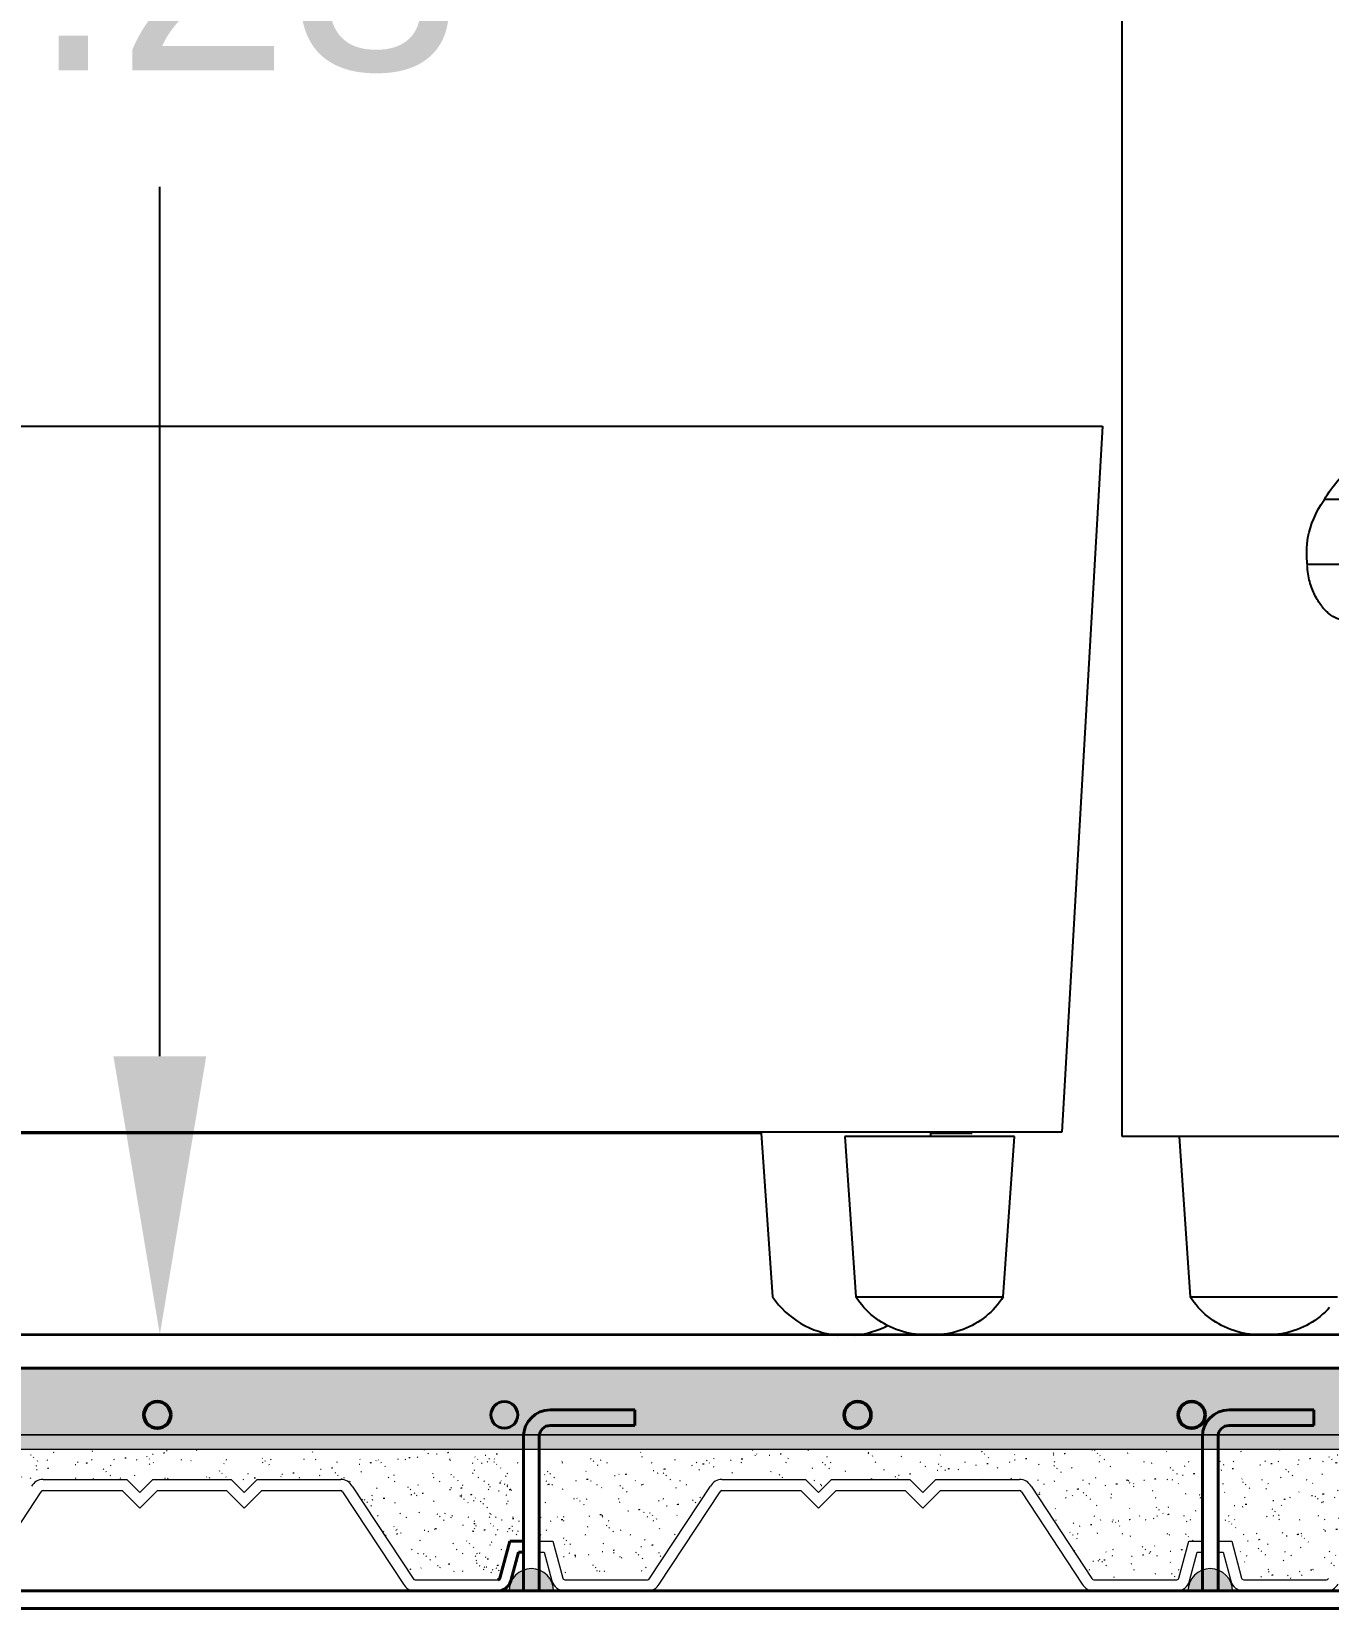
# Model space of a CAD drawing. Header units: inches. Extents: x -6 to 158, y 10 to 161.
# Drawn here: x 61.642 to 62.225, y 35.14 to 35.848 of the extents above; entities that cross this region are included whole.
import ezdxf

# ---------------------------------------------------------------- set-up
doc = ezdxf.new("R2010")
doc.units = ezdxf.units.IN
doc.header["$MEASUREMENT"] = 0
doc.linetypes.add('DASHED2', pattern=[9.525, 6.35, -3.175])
for name, color, linetype in [('1', 1, 'Continuous'), ('2', 2, 'Continuous'), ('Dim', 2, 'Continuous'), ('Proy', 1, 'DASHED2')]:
    doc.layers.add(name, color=color, linetype=linetype)
for name, color, linetype, lineweight in [('A-DETL', 90, 'Continuous', 9), ('A-DETL-GENF', 92, 'Continuous', 9), ('A-DETL-THIN', 151, 'Continuous', 18), ('A-FLOR', 5, 'Continuous', 9), ('I-FURN', 2, 'Continuous', 9)]:
    doc.layers.add(name, color=color, linetype=linetype, lineweight=lineweight)
doc.styles.add('style1', font='micross.ttf')
doc.dimstyles.new('1-50', dxfattribs={"dimscale": 0.05, "dimtxt": 2, "dimasz": 2.5, "dimexe": 3, "dimexo": 1, "dimgap": 1, "dimtad": 0, "dimtih": 1, "dimtoh": 1, "dimzin": 1, "dimdsep": 46, "dimtxsty": 'style1', "dimcen": 2.5, "dimclrd": 124, "dimclre": 124, "dimclrt": 1, "dimadec": 0, "dimazin": 0, "dimtfac": 1, "dimtmove": 2, "dimatfit": 3, "dimfxl": 1, "dimtolj": 1, "dimtzin": 0, "dimlwd": -1, "dimlwe": -1, "dimarcsym": 0})
pattern_1 = [(37.5, (3135.368609, 1587.837835), (-0.000406733, 0.012431279), [0.000335, -0.009471, 0.000335, -0.010632, -0.010484]), (37.5, (3135.368609, 1587.837835), (-0.000406733, 0.012431279), [-0.020774, 0.000335, -0.010149]), (7.5, (3135.36861, 1587.837835), (0.011418176, 0.018207136), [0.000335, -0.004955, 0.000335, -0.008503, -0.003387]), (7.5, (3135.36861, 1587.837835), (0.011418176, 0.018207136), [-0.014129, 0.000335, -0.003052]), (327.5, (3135.360674, 1587.837835), (0.020091206, 3.676e-05), [0.000335, -0.002891, 0.000335, -0.011278, -0.015161]), (327.5, (3135.360674, 1587.837835), (0.020091206, 3.676e-05), [-0.014839, 0.000335, -0.014826]), (317.5, (3135.360674, 1587.837835), (0.019394415, 0.00566181), [0.000335, -0.001278, 0.000335, -0.007278, -0.00871]), (317.5, (3135.360674, 1587.837835), (0.019394415, 0.00566181), [-0.009226, 0.000335, -0.008374])]

# ---------------------------------------------------------------- blocks, each defined once
blk = doc.blocks.new('HermanMiller_Seating_Swoop_OA103_ArmlesssChair - Armless Chair-895094-Section 0')
at = {"layer": '2', "color": 251}
for p, q in [((-6457.19, 3407.86), (-5936.49, 3407.86)), ((-5936.49, 3407.86), (-5954.76, 3090.89)), ((-5954.76, 3090.89), (-6596.11, 3090.89)), ((-6052.29, 3088.9), (-6047.26, 3016.99)), ((-6014.19, 3088.9), (-6052.29, 3088.9)), ((-5976.09, 3088.9), (-6014.19, 3088.9)), ((-5981.11, 3016.99), (-5976.09, 3088.9)), ((-6047.26, 3016.99), (-6014.19, 3016.99)), ((-6014.19, 3016.99), (-5981.11, 3016.99))]:
    blk.add_line(p, q, dxfattribs=at)
at = {"layer": '2', "color": 251, "flags": 128}
for points in [[(-6019.08, 3000.07), (-6020.55, 3000.22), (-6022.01, 3000.42), (-6023.47, 3000.69), (-6024.91, 3001.01), (-6026.34, 3001.39), (-6027.75, 3001.83), (-6029.14, 3002.32), (-6030.52, 3002.87), (-6031.87, 3003.47), (-6033.19, 3004.13), (-6034.49, 3004.84), (-6035.76, 3005.6), (-6036.99, 3006.41), (-6038.2, 3007.26), (-6039.37, 3008.17), (-6040.5, 3009.12), (-6041.59, 3010.12), (-6042.64, 3011.16), (-6043.65, 3012.24), (-6044.61, 3013.36), (-6045.53, 3014.52), (-6046.4, 3015.71), (-6047.23, 3016.94), (-6047.26, 3016.99)], [(-6019.08, 3000.07), (-6020.55, 3000.22), (-6022.01, 3000.42), (-6023.47, 3000.69), (-6024.91, 3001.01), (-6026.34, 3001.39), (-6027.75, 3001.83), (-6029.14, 3002.32), (-6030.52, 3002.87), (-6031.87, 3003.47), (-6033.19, 3004.13), (-6034.49, 3004.84), (-6035.76, 3005.6), (-6036.99, 3006.41), (-6038.2, 3007.26), (-6039.37, 3008.17), (-6040.5, 3009.12), (-6041.59, 3010.12), (-6042.64, 3011.16), (-6043.65, 3012.24), (-6044.61, 3013.36), (-6045.53, 3014.52), (-6046.4, 3015.71), (-6047.23, 3016.94)], [(-5981.11, 3016.99), (-5981.94, 3015.76), (-5982.81, 3014.56), (-5983.72, 3013.41), (-5984.69, 3012.28), (-5985.69, 3011.2), (-5986.74, 3010.16), (-5987.83, 3009.16), (-5988.96, 3008.21), (-5990.13, 3007.3), (-5991.33, 3006.44), (-5992.57, 3005.63), (-5993.83, 3004.86), (-5995.13, 3004.15), (-5996.45, 3003.49), (-5997.8, 3002.89), (-5999.17, 3002.34), (-6000.57, 3001.84), (-6001.98, 3001.4), (-6003.41, 3001.02), (-6004.85, 3000.7), (-6006.3, 3000.43), (-6007.77, 3000.22), (-6009.24, 3000.07), (-6010.41, 3000)], [(-5981.11, 3016.99), (-5981.94, 3015.76), (-5982.81, 3014.56), (-5983.72, 3013.41), (-5984.69, 3012.28)], [(-5985.69, 3011.2), (-5986.74, 3010.16), (-5987.83, 3009.16), (-5988.96, 3008.21), (-5990.13, 3007.3), (-5991.33, 3006.44), (-5992.57, 3005.63), (-5993.83, 3004.86), (-5995.13, 3004.15), (-5996.45, 3003.49), (-5997.8, 3002.89), (-5999.17, 3002.34), (-6000.57, 3001.84), (-6001.98, 3001.4), (-6003.41, 3001.02), (-6004.85, 3000.7), (-6006.3, 3000.43), (-6007.77, 3000.22), (-6009.24, 3000.07), (-6010.41, 3000)]]:
    blk.add_lwpolyline(points, dxfattribs=at)
blk = doc.blocks.new('HermanMiller_Seating_Swoop_OA301_BoxTable - Lam Top_Lam Case-895095-Section 0')
at = {"layer": '1'}
for p, q in [((-6525.51, 3090.42), (-6089.76, 3090.42)), ((-6089.76, 3090.42), (-6084.73, 3016.99)), ((-6013.67, 3088.9), (-6013.56, 3090.42)), ((-6013.56, 3090.42), (-5995.01, 3090.42))]:
    blk.add_line(p, q, dxfattribs=at)
for start, end in [(214.38497, 264.63284), (275.36716, 297.80752)]:
    blk.add_arc((-6051.66, 3039.62), 40.07, start, end, dxfattribs=at)
blk = doc.blocks.new('HermanMiller_Seating_Swoop_OA103_ArmlesssChair - Armless Chair-V8-Section 0')
at = {"layer": '1', "color": 252}
for p, q in [((-5927.73, 3088.9), (-5927.73, 3816.63)), ((-5796.91, 3088.9), (-5927.73, 3088.9)), ((-5902.18, 3088.9), (-5897.15, 3016.99)), ((-5897.15, 3016.99), (-5831.01, 3016.99))]:
    blk.add_line(p, q, dxfattribs=at)
at = {"layer": '1', "color": 252, "flags": 128}
for points in [[(-5868.97, 3000.07), (-5870.45, 3000.22), (-5871.91, 3000.42), (-5873.36, 3000.69), (-5874.81, 3001.01), (-5876.24, 3001.39), (-5877.65, 3001.83), (-5879.04, 3002.32), (-5880.41, 3002.87), (-5881.76, 3003.47), (-5883.09, 3004.13), (-5884.39, 3004.84), (-5885.65, 3005.6), (-5886.89, 3006.41), (-5888.09, 3007.26), (-5889.26, 3008.17), (-5890.39, 3009.12), (-5891.48, 3010.12), (-5892.54, 3011.16), (-5893.54, 3012.24), (-5894.51, 3013.36), (-5895.43, 3014.52), (-5896.3, 3015.71), (-5897.12, 3016.94), (-5897.15, 3016.99)], [(-5868.97, 3000.07), (-5870.45, 3000.22), (-5871.91, 3000.42), (-5873.36, 3000.69), (-5874.81, 3001.01), (-5876.24, 3001.39), (-5877.65, 3001.83), (-5879.04, 3002.32), (-5880.41, 3002.87), (-5881.76, 3003.47), (-5883.09, 3004.13), (-5884.39, 3004.84), (-5885.65, 3005.6), (-5886.89, 3006.41), (-5888.09, 3007.26), (-5889.26, 3008.17), (-5890.39, 3009.12), (-5891.48, 3010.12), (-5892.54, 3011.16), (-5893.54, 3012.24), (-5894.51, 3013.36), (-5895.43, 3014.52), (-5896.3, 3015.71), (-5897.12, 3016.94)], [(-5834.58, 3012.28), (-5835.59, 3011.2), (-5836.64, 3010.16), (-5837.73, 3009.16), (-5838.86, 3008.21), (-5840.03, 3007.3), (-5841.23, 3006.44), (-5842.46, 3005.63), (-5843.73, 3004.86), (-5845.03, 3004.15), (-5846.35, 3003.49), (-5847.7, 3002.89), (-5849.07, 3002.34), (-5850.46, 3001.84), (-5851.88, 3001.4), (-5853.3, 3001.02), (-5854.75, 3000.7), (-5856.2, 3000.43), (-5857.66, 3000.22), (-5859.14, 3000.07), (-5859.33, 3000.06)], [(-5834.58, 3012.28), (-5835.59, 3011.2), (-5836.64, 3010.16), (-5837.73, 3009.16), (-5838.86, 3008.21), (-5840.03, 3007.3), (-5841.23, 3006.44), (-5842.46, 3005.63), (-5843.73, 3004.86), (-5845.03, 3004.15), (-5846.35, 3003.49), (-5847.7, 3002.89), (-5849.07, 3002.34), (-5850.46, 3001.84), (-5851.88, 3001.4), (-5853.3, 3001.02), (-5854.75, 3000.7), (-5856.2, 3000.43), (-5857.66, 3000.22), (-5859.14, 3000.07), (-5859.33, 3000.06)]]:
    blk.add_lwpolyline(points, dxfattribs=at)
blk = doc.blocks.new('HermanMiller_Seating_Setu_Ottoman - Lyris Suspension-895037-Section 0')
at = {"layer": '2', "color": 251}
for p, q in [((-5450.53, 3374.92), (-5836.9, 3374.92)), ((-5458.25, 3345.75), (-5844.62, 3345.75))]:
    blk.add_line(p, q, dxfattribs=at)
for points, knots in [([(-5836.9, 3374.92), (-5833.34, 3381.23), (-5823.38, 3392.07), (-5794.44, 3409.33), (-5743.89, 3424.04), (-5689.42, 3429.3), (-5658.96, 3429.43), (-5653.23, 3429.36)], [-0.586253, -0.586253, -0.586253, -0.586253, -0.5373986, -0.4885442, -0.3908353, -0.2931265, -0.2704514, -0.2704514, -0.2704514, -0.2704514]), ([(-5827.79, 3320.78), (-5828.96, 3320.75), (-5831.4, 3321.26), (-5834.92, 3323.49), (-5838.3, 3326.98), (-5841.34, 3331.76), (-5843.67, 3337.87), (-5844.5, 3342.75), (-5844.6, 3345.36)], [0.08174301, 0.08174301, 0.08174301, 0.08174301, 0.09115634, 0.10085382, 0.1105513, 0.12024878, 0.12994627, 0.13964375, 0.13964375, 0.13964375, 0.13964375])]:
    blk.add_open_spline(points, degree=3, knots=knots, dxfattribs=at)
blk.add_open_spline([(-5844.62, 3345.75), (-5845.29, 3352.51), (-5845.29, 3363.06), (-5836.9, 3374.92)], degree=3, dxfattribs=at)
blk = doc.blocks.new('SDF')
at = {"layer": 'A-DETL-GENF'}
h = blk.add_hatch(dxfattribs=at)
h.set_pattern_fill('FP1_1', color=8, scale=0.001, style=0, pattern_type=2)
h.set_pattern_definition([(37.5, (3136.283009, 1587.837835), (-0.000406733, 0.012431279), [0.000335, -0.009471, 0.000335, -0.010632, -0.010484]), (37.5, (3136.283009, 1587.837835), (-0.000406733, 0.012431279), [-0.020774, 0.000335, -0.010149]), (7.5, (3136.28301, 1587.837835), (0.011418176, 0.018207136), [0.000335, -0.004955, 0.000335, -0.008503, -0.003387]), (7.5, (3136.28301, 1587.837835), (0.011418176, 0.018207136), [-0.014129, 0.000335, -0.003052]), (327.5, (3136.275074, 1587.837835), (0.020091206, 3.676e-05), [0.000335, -0.002891, 0.000335, -0.011278, -0.015161]), (327.5, (3136.275074, 1587.837835), (0.020091206, 3.676e-05), [-0.014839, 0.000335, -0.014826]), (317.5, (3136.275074, 1587.837835), (0.019394415, 0.00566181), [0.000335, -0.001278, 0.000335, -0.007278, -0.00871]), (317.5, (3136.275074, 1587.837835), (0.019394415, 0.00566181), [-0.009226, 0.000335, -0.008374])])
h.paths.add_polyline_path([(3136.85292, 1596.89085), (3136.85102, 1596.89121), (3136.84992, 1596.89166), (3136.84865, 1596.89266), (3136.84771, 1596.8939), (3136.84713, 1596.8953), (3136.84692, 1596.89685), (3136.84728, 1596.89877), (3136.84775, 1596.89989), (3136.84868, 1596.9011), (3136.84992, 1596.90205), (3136.85137, 1596.90265), (3136.85292, 1596.90285), (3136.85447, 1596.90265), (3136.85592, 1596.90205), (3136.85716, 1596.9011), (3136.85823, 1596.89958), (3136.85872, 1596.89841), (3136.85892, 1596.89685), (3136.85872, 1596.8953), (3136.85798, 1596.89368), (3136.85716, 1596.89261), (3136.85592, 1596.89166), (3136.85447, 1596.89106)], flags=16)
h.paths.add_polyline_path([(3136.70292, 1596.89085), (3136.70137, 1596.89106), (3136.69992, 1596.89166), (3136.69868, 1596.89261), (3136.69773, 1596.89385), (3136.69713, 1596.8953), (3136.69696, 1596.89717), (3136.69721, 1596.8986), (3136.69773, 1596.89985), (3136.69868, 1596.9011), (3136.69992, 1596.90205), (3136.70137, 1596.90265), (3136.70292, 1596.90285), (3136.70447, 1596.90265), (3136.70592, 1596.90205), (3136.70716, 1596.9011), (3136.70812, 1596.89985), (3136.70872, 1596.89841), (3136.70892, 1596.89685), (3136.70872, 1596.8953), (3136.70812, 1596.89385), (3136.70716, 1596.89261), (3136.70592, 1596.89166), (3136.70447, 1596.89106)], flags=16)
h.paths.add_polyline_path([(3136.40292, 1596.89085), (3136.40137, 1596.89106), (3136.39992, 1596.89166), (3136.39868, 1596.89261), (3136.39773, 1596.89385), (3136.39713, 1596.8953), (3136.39695, 1596.89707), (3136.3972, 1596.89858), (3136.39773, 1596.89985), (3136.39868, 1596.9011), (3136.39992, 1596.90205), (3136.40137, 1596.90265), (3136.40292, 1596.90285), (3136.40447, 1596.90265), (3136.40592, 1596.90205), (3136.40716, 1596.9011), (3136.40812, 1596.89985), (3136.40872, 1596.89841), (3136.40892, 1596.89681), (3136.40872, 1596.8953), (3136.40812, 1596.89385), (3136.40716, 1596.89261), (3136.40592, 1596.89166), (3136.40447, 1596.89106)], flags=16)
h.paths.add_polyline_path([(3137.00292, 1596.89085), (3137.00137, 1596.89106), (3136.99992, 1596.89166), (3136.99868, 1596.89261), (3136.99773, 1596.89385), (3136.99712, 1596.89538), (3136.99698, 1596.89728), (3136.99722, 1596.89863), (3136.99773, 1596.89985), (3136.99868, 1596.9011), (3136.99992, 1596.90205), (3137.00137, 1596.90265), (3137.00292, 1596.90285), (3137.00447, 1596.90265), (3137.00593, 1596.90205), (3137.00716, 1596.9011), (3137.00812, 1596.89985), (3137.00872, 1596.89841), (3137.00892, 1596.89685), (3137.00872, 1596.8953), (3137.00812, 1596.89385), (3137.00716, 1596.89261), (3137.00592, 1596.89166), (3137.00447, 1596.89106)], flags=16)
h.paths.add_polyline_path([(3136.55292, 1596.89085), (3136.55137, 1596.89106), (3136.54992, 1596.89166), (3136.54868, 1596.89261), (3136.54773, 1596.89385), (3136.54713, 1596.8953), (3136.54692, 1596.89685), (3136.54727, 1596.89876), (3136.54773, 1596.89985), (3136.54868, 1596.9011), (3136.54992, 1596.90205), (3136.55137, 1596.90265), (3136.55292, 1596.90285), (3136.55447, 1596.90265), (3136.55592, 1596.90205), (3136.55716, 1596.9011), (3136.55816, 1596.89974), (3136.55872, 1596.89841), (3136.55892, 1596.89685), (3136.55872, 1596.8953), (3136.55786, 1596.89351), (3136.55716, 1596.89261), (3136.55592, 1596.89166), (3136.55447, 1596.89106), (3136.55373, 1596.89096)], flags=16)
h.paths.add_polyline_path([(3137.15292, 1596.89085), (3137.15137, 1596.89106), (3137.14992, 1596.89166), (3137.14868, 1596.89261), (3137.14766, 1596.894), (3137.14713, 1596.8953), (3137.14692, 1596.89685), (3137.14728, 1596.89878), (3137.14773, 1596.89985), (3137.14868, 1596.9011), (3137.14992, 1596.90205), (3137.15137, 1596.90265), (3137.15292, 1596.90285), (3137.15447, 1596.90265), (3137.15592, 1596.90205), (3137.15716, 1596.9011), (3137.15812, 1596.89985), (3137.15872, 1596.89841), (3137.15892, 1596.89685), (3137.15872, 1596.8953), (3137.15806, 1596.89378), (3137.15716, 1596.89261), (3137.15592, 1596.89166), (3137.15447, 1596.89106)], flags=16)
h.paths.add_polyline_path([(3137.45292, 1596.89085), (3137.45137, 1596.89106), (3137.44992, 1596.89166), (3137.44868, 1596.89261), (3137.44762, 1596.89411), (3137.44713, 1596.8953), (3137.44692, 1596.89685), (3137.44713, 1596.89841), (3137.44773, 1596.89985), (3137.44868, 1596.9011), (3137.44992, 1596.90205), (3137.45137, 1596.90265), (3137.45292, 1596.90285), (3137.45447, 1596.90265), (3137.45592, 1596.90205), (3137.45716, 1596.9011), (3137.45812, 1596.89985), (3137.45872, 1596.89841), (3137.45892, 1596.89685), (3137.45872, 1596.8953), (3137.45812, 1596.89385), (3137.45716, 1596.89261), (3137.45592, 1596.89166), (3137.45447, 1596.89106)], flags=16)
h.paths.add_polyline_path([(3137.30292, 1596.89085), (3137.30137, 1596.89106), (3137.29992, 1596.89166), (3137.29868, 1596.89261), (3137.29773, 1596.89385), (3137.29709, 1596.89559), (3137.29692, 1596.89685), (3137.29723, 1596.89866), (3137.29773, 1596.89985), (3137.29868, 1596.9011), (3137.29992, 1596.90205), (3137.30137, 1596.90265), (3137.30292, 1596.90285), (3137.30447, 1596.90265), (3137.30592, 1596.90205), (3137.30716, 1596.9011), (3137.30812, 1596.89985), (3137.30878, 1596.89796), (3137.30892, 1596.89685), (3137.30863, 1596.89508), (3137.30812, 1596.89385), (3137.30716, 1596.89261), (3137.30592, 1596.89166), (3137.30447, 1596.89106)], flags=16)
h.paths.add_polyline_path([(3134.80359, 1596.91785), (3134.80359, 1596.88785), (3136.25296, 1596.88785), (3136.25358, 1596.89094), (3136.25292, 1596.89085), (3136.25137, 1596.89106), (3136.24992, 1596.89166), (3136.24865, 1596.89266), (3136.24773, 1596.89385), (3136.24713, 1596.8953), (3136.24692, 1596.89685), (3136.24713, 1596.89841), (3136.24773, 1596.89985), (3136.24884, 1596.90122), (3136.24992, 1596.90205), (3136.25137, 1596.90265), (3136.25292, 1596.90285), (3136.25447, 1596.90265), (3136.25592, 1596.90205), (3136.25716, 1596.9011), (3136.25812, 1596.89985), (3136.25872, 1596.89841), (3136.25892, 1596.89746), (3136.25943, 1596.89774), (3136.26195, 1596.89874), (3136.26494, 1596.89911), (3136.30294, 1596.89911), (3136.30294, 1596.89211), (3136.26494, 1596.89211), (3136.26376, 1596.89197), (3136.26265, 1596.89156), (3136.26167, 1596.8909), (3136.26087, 1596.89003), (3136.2603, 1596.88899), (3136.25999, 1596.88785), (3136.55776, 1596.88785), (3136.55832, 1596.89081), (3136.5596, 1596.89354), (3136.56152, 1596.89586), (3136.56395, 1596.89763), (3136.56675, 1596.89874), (3136.56974, 1596.89911), (3136.60774, 1596.89911), (3136.60774, 1596.89211), (3136.56974, 1596.89211), (3136.56856, 1596.89197), (3136.56745, 1596.89156), (3136.56647, 1596.8909), (3136.56567, 1596.89003), (3136.5651, 1596.88899), (3136.56479, 1596.88785), (3136.86256, 1596.88785), (3136.86314, 1596.89085), (3136.86466, 1596.89385), (3136.86632, 1596.89586), (3136.86875, 1596.89763), (3136.87155, 1596.89874), (3136.87454, 1596.89911), (3136.91254, 1596.89911), (3136.91254, 1596.89211), (3136.87454, 1596.89211), (3136.87336, 1596.89197), (3136.87225, 1596.89156), (3136.87127, 1596.8909), (3136.87047, 1596.89003), (3136.8699, 1596.88899), (3136.86959, 1596.88785), (3137.16736, 1596.88785), (3137.16794, 1596.89085), (3137.16946, 1596.89385), (3137.17112, 1596.89586), (3137.17355, 1596.89763), (3137.17635, 1596.89874), (3137.17934, 1596.89911), (3137.21734, 1596.89911), (3137.21734, 1596.89211), (3137.17934, 1596.89211), (3137.17816, 1596.89197), (3137.17705, 1596.89156), (3137.17607, 1596.8909), (3137.17527, 1596.89003), (3137.1747, 1596.88899), (3137.17439, 1596.88785), (3137.47216, 1596.88785), (3137.47274, 1596.89085), (3137.474, 1596.89354), (3137.47592, 1596.89586), (3137.47835, 1596.89763), (3137.48115, 1596.89874), (3137.48414, 1596.89911), (3137.50914, 1596.89911), (3137.50914, 1596.89211), (3137.48414, 1596.89211), (3137.48296, 1596.89197), (3137.48185, 1596.89156), (3137.48087, 1596.8909), (3137.48007, 1596.89003), (3137.4795, 1596.88899), (3137.47919, 1596.88785), (3138.60007, 1596.88785), (3138.60007, 1596.91785)])
for points in [[(3135.17412, 1596.89085), (3135.17567, 1596.89106), (3135.17712, 1596.89166), (3135.17836, 1596.89261), (3135.17932, 1596.89385), (3135.17992, 1596.8953), (3135.18012, 1596.89685), (3135.17992, 1596.89841), (3135.17932, 1596.89985), (3135.17836, 1596.9011), (3135.17712, 1596.90205), (3135.17567, 1596.90265), (3135.17412, 1596.90285), (3135.17257, 1596.90265), (3135.17112, 1596.90205), (3135.16988, 1596.9011), (3135.16893, 1596.89985), (3135.16833, 1596.89841), (3135.16812, 1596.89685), (3135.16833, 1596.8953), (3135.16893, 1596.89385), (3135.16988, 1596.89261), (3135.17112, 1596.89166), (3135.17257, 1596.89106)], [(3135.32992, 1596.89085), (3135.33148, 1596.89106), (3135.33292, 1596.89166), (3135.3342, 1596.89266), (3135.33512, 1596.89385), (3135.33572, 1596.8953), (3135.33592, 1596.89685), (3135.33572, 1596.89841), (3135.33512, 1596.89985), (3135.33417, 1596.9011), (3135.33292, 1596.90205), (3135.33148, 1596.90265), (3135.32992, 1596.90285), (3135.32837, 1596.90265), (3135.32692, 1596.90205), (3135.32568, 1596.9011), (3135.32473, 1596.89985), (3135.32413, 1596.89841), (3135.32392, 1596.89685), (3135.32413, 1596.8953), (3135.32473, 1596.89385), (3135.32568, 1596.89261), (3135.32692, 1596.89166), (3135.32837, 1596.89106)], [(3135.48852, 1596.89085), (3135.49007, 1596.89106), (3135.49152, 1596.89166), (3135.49276, 1596.89261), (3135.49372, 1596.89385), (3135.49432, 1596.8953), (3135.49452, 1596.89685), (3135.49432, 1596.89841), (3135.49372, 1596.89985), (3135.49276, 1596.9011), (3135.49152, 1596.90205), (3135.49007, 1596.90265), (3135.48852, 1596.90285), (3135.48697, 1596.90265), (3135.48552, 1596.90205), (3135.48428, 1596.9011), (3135.48333, 1596.89985), (3135.48273, 1596.89841), (3135.48252, 1596.89685), (3135.48273, 1596.8953), (3135.48333, 1596.89385), (3135.48428, 1596.89261), (3135.48552, 1596.89166), (3135.48697, 1596.89106)], [(3135.63852, 1596.89085), (3135.64007, 1596.89106), (3135.64152, 1596.89166), (3135.64276, 1596.89261), (3135.64372, 1596.89385), (3135.64432, 1596.8953), (3135.64452, 1596.89685), (3135.64432, 1596.89841), (3135.64346, 1596.9002), (3135.64276, 1596.9011), (3135.64152, 1596.90205), (3135.64007, 1596.90265), (3135.63852, 1596.90285), (3135.63697, 1596.90265), (3135.63552, 1596.90205), (3135.63428, 1596.9011), (3135.63333, 1596.89985), (3135.63273, 1596.89841), (3135.63252, 1596.89685), (3135.63273, 1596.8953), (3135.63333, 1596.89385), (3135.63428, 1596.89261), (3135.63552, 1596.89166), (3135.63697, 1596.89106)], [(3135.33204, 1596.81785), (3135.35204, 1596.81785), (3135.35168, 1596.82049), (3135.3507, 1596.82285), (3135.34911, 1596.82493), (3135.34704, 1596.82651), (3135.34462, 1596.82751), (3135.34204, 1596.82785), (3135.33945, 1596.82751), (3135.33704, 1596.82651), (3135.33497, 1596.82493), (3135.33338, 1596.82285), (3135.33238, 1596.82044)], [(3135.6372, 1596.81785), (3135.65684, 1596.81785), (3135.65648, 1596.82049), (3135.6555, 1596.82285), (3135.65391, 1596.82493), (3135.65184, 1596.82651), (3135.64942, 1596.82751), (3135.64684, 1596.82785), (3135.64425, 1596.82751), (3135.64184, 1596.82651), (3135.63977, 1596.82493), (3135.63818, 1596.82285), (3135.63718, 1596.82044), (3135.63684, 1596.81785)]]:
    blk.add_hatch(color=7, dxfattribs=at).paths.add_polyline_path(points, flags=0)
blk.add_hatch(color=7, dxfattribs=at).paths.add_polyline_path([(3134.80359, 1596.88785), (3134.80359, 1596.88145), (3137.50959, 1596.88145), (3137.50959, 1596.88785)])
h = blk.add_hatch(dxfattribs=at)
h.set_pattern_fill('FP1_1', color=8, scale=0.001, style=0, pattern_type=2)
h.set_pattern_definition([(37.5, (3134.454209, 1587.837835), (-0.000406733, 0.012431279), [0.000335, -0.009471, 0.000335, -0.010632, -0.010484]), (37.5, (3134.454209, 1587.837835), (-0.000406733, 0.012431279), [-0.020774, 0.000335, -0.010149]), (7.5, (3134.45421, 1587.837835), (0.011418176, 0.018207136), [0.000335, -0.004955, 0.000335, -0.008503, -0.003387]), (7.5, (3134.45421, 1587.837835), (0.011418176, 0.018207136), [-0.014129, 0.000335, -0.003052]), (327.5, (3134.446274, 1587.837835), (0.020091206, 3.676e-05), [0.000335, -0.002891, 0.000335, -0.011278, -0.015161]), (327.5, (3134.446274, 1587.837835), (0.020091206, 3.676e-05), [-0.014839, 0.000335, -0.014826]), (317.5, (3134.446274, 1587.837835), (0.019394415, 0.00566181), [0.000335, -0.001278, 0.000335, -0.007278, -0.00871]), (317.5, (3134.446274, 1587.837835), (0.019394415, 0.00566181), [-0.009226, 0.000335, -0.008374])])
h.paths.add_polyline_path([(3135.05228, 1596.82285), (3135.08972, 1596.82289), (3135.09033, 1596.82335), (3135.11859, 1596.8661), (3135.11983, 1596.86705), (3135.12128, 1596.86765), (3135.12283, 1596.86785), (3135.16036, 1596.86785), (3135.16621, 1596.862), (3135.17207, 1596.86785), (3135.2072, 1596.86785), (3135.21306, 1596.862), (3135.21892, 1596.86785), (3135.25644, 1596.86785), (3135.25799, 1596.86765), (3135.25944, 1596.86705), (3135.26068, 1596.8661), (3135.26163, 1596.86485), (3135.28894, 1596.82335), (3135.28955, 1596.82289), (3135.28981, 1596.82285), (3135.32725, 1596.82289), (3135.32749, 1596.82299), (3135.32796, 1596.8236), (3135.3324, 1596.84017), (3135.33854, 1596.84017), (3135.33854, 1596.88145), (3135.04074, 1596.88145), (3135.04074, 1596.84017), (3135.04688, 1596.84017), (3135.05132, 1596.8236), (3135.05178, 1596.82299), (3135.05202, 1596.82289)], flags=0)
h = blk.add_hatch(dxfattribs=at)
h.set_pattern_fill('FP1_1', color=8, scale=0.001, style=0, pattern_type=2)
h.set_pattern_definition(pattern_1)
h.paths.add_polyline_path([(3135.32699, 1596.82285), (3135.3277, 1596.82315), (3135.32796, 1596.8236), (3135.3324, 1596.84017), (3135.33854, 1596.84017), (3135.33854, 1596.88145), (3135.30997, 1596.88145), (3135.30997, 1596.82285)], flags=0)
h = blk.add_hatch(dxfattribs=at)
h.set_pattern_fill('FP1_1', color=8, scale=0.001, style=0, pattern_type=2)
h.set_pattern_definition(pattern_1)
h.paths.add_polyline_path([(3135.36095, 1596.82285), (3135.39452, 1596.82289), (3135.39513, 1596.82335), (3135.42339, 1596.8661), (3135.42463, 1596.86705), (3135.42608, 1596.86765), (3135.42763, 1596.86785), (3135.46516, 1596.86785), (3135.47101, 1596.862), (3135.47687, 1596.86785), (3135.512, 1596.86785), (3135.51786, 1596.862), (3135.52372, 1596.86785), (3135.56124, 1596.86785), (3135.56279, 1596.86765), (3135.56424, 1596.86705), (3135.56548, 1596.8661), (3135.56643, 1596.86485), (3135.59374, 1596.82335), (3135.59435, 1596.82289), (3135.59461, 1596.82285), (3135.63205, 1596.82289), (3135.63229, 1596.82299), (3135.63276, 1596.8236), (3135.6372, 1596.84017), (3135.64334, 1596.84017), (3135.64334, 1596.88145), (3135.34554, 1596.88145), (3135.34554, 1596.84017), (3135.35168, 1596.84017), (3135.35612, 1596.8236), (3135.35658, 1596.82299), (3135.35708, 1596.82285)], flags=0)
h = blk.add_hatch(dxfattribs=at)
h.set_pattern_fill('FP1_1', color=8, scale=0.001, style=0, pattern_type=2)
h.set_pattern_definition(pattern_1)
h.paths.add_polyline_path([(3135.92596, 1596.82285), (3135.93685, 1596.82289), (3135.93709, 1596.82299), (3135.93756, 1596.8236), (3135.942, 1596.84017), (3135.94814, 1596.84017), (3135.94814, 1596.88145), (3135.65034, 1596.88145), (3135.65034, 1596.84017), (3135.65648, 1596.84017), (3135.66092, 1596.8236), (3135.66138, 1596.82299), (3135.66188, 1596.82285), (3135.69932, 1596.82289), (3135.69993, 1596.82335), (3135.72819, 1596.8661), (3135.72943, 1596.86705), (3135.73088, 1596.86765), (3135.73243, 1596.86785), (3135.76996, 1596.86785), (3135.77581, 1596.862), (3135.78167, 1596.86785), (3135.8168, 1596.86785), (3135.82266, 1596.862), (3135.82852, 1596.86785), (3135.86604, 1596.86785), (3135.86759, 1596.86765), (3135.86904, 1596.86705), (3135.87028, 1596.8661), (3135.87123, 1596.86485), (3135.89854, 1596.82335), (3135.89915, 1596.82289), (3135.89941, 1596.82285)], flags=0)
at = {"layer": 'A-DETL', "lineweight": 40}
for p, q in [((3137.50959, 1596.91785), (3134.80359, 1596.91785)), ((3135.35054, 1596.89911), (3135.38854, 1596.89911)), ((3135.38854, 1596.89911), (3135.38854, 1596.89211)), ((3135.65534, 1596.89911), (3135.69334, 1596.89911)), ((3135.69334, 1596.89911), (3135.69334, 1596.89211)), ((3135.38854, 1596.89211), (3135.35054, 1596.89211)), ((3135.69334, 1596.89211), (3135.65534, 1596.89211)), ((3135.33854, 1596.81785), (3135.33854, 1596.88711)), ((3135.33854, 1596.84017), (3135.33854, 1596.88145)), ((3135.34554, 1596.88711), (3135.34554, 1596.81785)), ((3135.34554, 1596.88145), (3135.34554, 1596.84017)), ((3135.64334, 1596.81785), (3135.64334, 1596.88711)), ((3135.65034, 1596.88711), (3135.65034, 1596.81785)), ((3135.32796, 1596.8236), (3135.3324, 1596.84017)), ((3135.32796, 1596.8236), (3135.3324, 1596.84017)), ((3135.3324, 1596.84017), (3135.33854, 1596.84017)), ((3135.3324, 1596.84017), (3135.33854, 1596.84017)), ((3135.33279, 1596.8223), (3135.33623, 1596.83517)), ((3135.33623, 1596.83517), (3135.33854, 1596.83517)), ((3134.80359, 1596.81785), (3137.50959, 1596.81785)), ((3134.80359, 1596.81785), (3136.24139, 1596.81785)), ((3134.80359, 1596.80995), (3137.50959, 1596.80995))]:
    blk.add_line(p, q, dxfattribs=at)
at = {"layer": 'A-DETL', "lineweight": 20}
for p, q in [((3134.80359, 1596.88785), (3137.50959, 1596.88785)), ((3134.80359, 1596.88145), (3137.50959, 1596.88145))]:
    blk.add_line(p, q, dxfattribs=at)
at = {"layer": 'A-DETL'}
for p, q in [((3135.12283, 1596.86785), (3135.16036, 1596.86785)), ((3135.16036, 1596.86785), (3135.16621, 1596.862)), ((3135.16621, 1596.862), (3135.17207, 1596.86785)), ((3135.17207, 1596.86785), (3135.2072, 1596.86785)), ((3135.2072, 1596.86785), (3135.21306, 1596.862)), ((3135.21306, 1596.862), (3135.21892, 1596.86785)), ((3135.21892, 1596.86785), (3135.25644, 1596.86785)), ((3135.42763, 1596.86785), (3135.46516, 1596.86785)), ((3135.46516, 1596.86785), (3135.47101, 1596.862)), ((3135.47101, 1596.862), (3135.47687, 1596.86785)), ((3135.47687, 1596.86785), (3135.512, 1596.86785)), ((3135.512, 1596.86785), (3135.51786, 1596.862)), ((3135.51786, 1596.862), (3135.52372, 1596.86785)), ((3135.52372, 1596.86785), (3135.56124, 1596.86785)), ((3135.09466, 1596.82085), (3135.12197, 1596.86235)), ((3135.12283, 1596.86285), (3135.15829, 1596.86285)), ((3135.15829, 1596.86285), (3135.16621, 1596.85493)), ((3135.16621, 1596.85493), (3135.17414, 1596.86285)), ((3135.17414, 1596.86285), (3135.20513, 1596.86285)), ((3135.20513, 1596.86285), (3135.21306, 1596.85493)), ((3135.21306, 1596.85493), (3135.22099, 1596.86285)), ((3135.22099, 1596.86285), (3135.25644, 1596.86285)), ((3135.2573, 1596.86235), (3135.28461, 1596.82085)), ((3135.26163, 1596.86485), (3135.28894, 1596.82335)), ((3135.39513, 1596.82335), (3135.42244, 1596.86485)), ((3135.39513, 1596.82335), (3135.42244, 1596.86485)), ((3135.39946, 1596.82085), (3135.42677, 1596.86235)), ((3135.39946, 1596.82085), (3135.42677, 1596.86235)), ((3135.42763, 1596.86285), (3135.46309, 1596.86285)), ((3135.46309, 1596.86285), (3135.47101, 1596.85493)), ((3135.47101, 1596.85493), (3135.47894, 1596.86285)), ((3135.47894, 1596.86285), (3135.50993, 1596.86285)), ((3135.50993, 1596.86285), (3135.51786, 1596.85493)), ((3135.51786, 1596.85493), (3135.52579, 1596.86285)), ((3135.52579, 1596.86285), (3135.56124, 1596.86285)), ((3135.5621, 1596.86235), (3135.58941, 1596.82085)), ((3135.56643, 1596.86485), (3135.59374, 1596.82335)), ((3135.32796, 1596.8236), (3135.3324, 1596.84017)), ((3135.3324, 1596.84017), (3135.33854, 1596.84017)), ((3135.34554, 1596.84017), (3135.35168, 1596.84017)), ((3135.35168, 1596.84017), (3135.35612, 1596.8236)), ((3135.63276, 1596.8236), (3135.6372, 1596.84017)), ((3135.6372, 1596.84017), (3135.64334, 1596.84017)), ((3135.65034, 1596.84017), (3135.65648, 1596.84017)), ((3135.65648, 1596.84017), (3135.66092, 1596.8236)), ((3135.33279, 1596.8223), (3135.33623, 1596.83517)), ((3135.33623, 1596.83517), (3135.33854, 1596.83517)), ((3135.34554, 1596.83517), (3135.34784, 1596.83517)), ((3135.34784, 1596.83517), (3135.35129, 1596.8223)), ((3135.63759, 1596.8223), (3135.64103, 1596.83517)), ((3135.64103, 1596.83517), (3135.64334, 1596.83517)), ((3135.65034, 1596.83517), (3135.65264, 1596.83517)), ((3135.65264, 1596.83517), (3135.65609, 1596.8223)), ((3135.28981, 1596.82285), (3135.32699, 1596.82285)), ((3135.28981, 1596.81785), (3135.32699, 1596.81785)), ((3135.35708, 1596.82285), (3135.39426, 1596.82285)), ((3135.35708, 1596.82285), (3135.39426, 1596.82285)), ((3135.35708, 1596.81785), (3135.39426, 1596.81785)), ((3135.35708, 1596.81785), (3135.39426, 1596.81785)), ((3135.59461, 1596.82285), (3135.63179, 1596.82285)), ((3135.59461, 1596.81785), (3135.63179, 1596.81785)), ((3135.66188, 1596.82285), (3135.69906, 1596.82285)), ((3135.66188, 1596.81785), (3135.69906, 1596.81785))]:
    blk.add_line(p, q, dxfattribs=at)
at = {"layer": 'A-DETL', "lineweight": 50}
for centre in [(3135.17412, 1596.89685), (3135.48852, 1596.89685), (3135.63852, 1596.89685)]:
    blk.add_circle(centre, 0.006, dxfattribs=at)
at = {"layer": 'A-DETL', "lineweight": 40}
blk.add_circle((3135.32992, 1596.89685), 0.006, dxfattribs=at)
for centre, radius, start, end in [((3135.32992, 1596.89685), 0.006, 0, 180), ((3135.32992, 1596.89685), 0.006, 180, 0), ((3135.35054, 1596.88711), 0.012, 90, 180), ((3135.65534, 1596.88711), 0.012, 90, 180), ((3135.35054, 1596.88711), 0.012, 161.36577, 176.46076), ((3135.35054, 1596.88711), 0.005, 90, 180), ((3135.65534, 1596.88711), 0.005, 90, 180), ((3135.32699, 1596.82385), 0.001, 270, 345), ((3135.32699, 1596.82385), 0.001, 270, 345), ((3135.32699, 1596.82385), 0.006, 270, 345)]:
    blk.add_arc(centre, radius, start, end, dxfattribs=at)
at = {"layer": 'A-DETL'}
for centre, radius, start, end in [((3135.12283, 1596.86185), 0.006, 90, 150), ((3135.25644, 1596.86185), 0.006, 30, 90), ((3135.42763, 1596.86185), 0.006, 90, 150), ((3135.42763, 1596.86185), 0.006, 90, 150), ((3135.56124, 1596.86185), 0.006, 30, 90), ((3135.12283, 1596.86185), 0.001, 90, 150), ((3135.25644, 1596.86185), 0.001, 30, 90), ((3135.42763, 1596.86185), 0.001, 90, 150), ((3135.42763, 1596.86185), 0.001, 90, 150), ((3135.56124, 1596.86185), 0.001, 30, 90), ((3135.34204, 1596.81785), 0.01, 0, 180), ((3135.64684, 1596.81785), 0.01, 0, 180), ((3135.28981, 1596.82385), 0.006, 210, 270), ((3135.28981, 1596.82385), 0.001, 210, 270), ((3135.32699, 1596.82385), 0.001, 270, 345), ((3135.32699, 1596.82385), 0.006, 270, 345), ((3135.35708, 1596.82385), 0.006, 195, 270), ((3135.35708, 1596.82385), 0.001, 195, 270), ((3135.39426, 1596.82385), 0.001, 270, 330), ((3135.39426, 1596.82385), 0.001, 270, 330), ((3135.39426, 1596.82385), 0.006, 270, 330), ((3135.39426, 1596.82385), 0.006, 270, 330), ((3135.59461, 1596.82385), 0.006, 210, 270), ((3135.59461, 1596.82385), 0.001, 210, 270), ((3135.63179, 1596.82385), 0.001, 270, 345), ((3135.63179, 1596.82385), 0.006, 270, 345), ((3135.66188, 1596.82385), 0.006, 195, 270), ((3135.66188, 1596.82385), 0.001, 195, 270), ((3135.69906, 1596.82385), 0.001, 270, 330), ((3135.69906, 1596.82385), 0.006, 270, 330)]:
    blk.add_arc(centre, radius, start, end, dxfattribs=at)
at = {"layer": 'A-DETL-THIN'}
for p, q in [((3137.50959, 1596.91785), (3134.80359, 1596.91785)), ((3135.35054, 1596.89911), (3135.38854, 1596.89911)), ((3135.38854, 1596.89911), (3135.38854, 1596.89211)), ((3135.65534, 1596.89911), (3135.69334, 1596.89911)), ((3135.69334, 1596.89911), (3135.69334, 1596.89211)), ((3135.38854, 1596.89211), (3135.35054, 1596.89211)), ((3135.69334, 1596.89211), (3135.65534, 1596.89211)), ((3137.50959, 1596.88785), (3134.80359, 1596.88785)), ((3134.80359, 1596.88145), (3137.50959, 1596.88145)), ((3135.64334, 1596.84017), (3135.64334, 1596.88145)), ((3135.65034, 1596.88145), (3135.65034, 1596.84017)), ((3135.12283, 1596.86785), (3135.16036, 1596.86785)), ((3135.16036, 1596.86785), (3135.16621, 1596.862)), ((3135.16621, 1596.862), (3135.17207, 1596.86785)), ((3135.17207, 1596.86785), (3135.2072, 1596.86785)), ((3135.2072, 1596.86785), (3135.21306, 1596.862)), ((3135.21306, 1596.862), (3135.21892, 1596.86785)), ((3135.21892, 1596.86785), (3135.25644, 1596.86785)), ((3135.42763, 1596.86785), (3135.46516, 1596.86785)), ((3135.46516, 1596.86785), (3135.47101, 1596.862)), ((3135.47101, 1596.862), (3135.47687, 1596.86785)), ((3135.47687, 1596.86785), (3135.512, 1596.86785)), ((3135.512, 1596.86785), (3135.51786, 1596.862)), ((3135.51786, 1596.862), (3135.52372, 1596.86785)), ((3135.52372, 1596.86785), (3135.56124, 1596.86785)), ((3135.26163, 1596.86485), (3135.28894, 1596.82335)), ((3135.39513, 1596.82335), (3135.42244, 1596.86485)), ((3135.39513, 1596.82335), (3135.42244, 1596.86485)), ((3135.56643, 1596.86485), (3135.59374, 1596.82335)), ((3135.32796, 1596.8236), (3135.3324, 1596.84017)), ((3135.3324, 1596.84017), (3135.33854, 1596.84017)), ((3135.34554, 1596.84017), (3135.35168, 1596.84017)), ((3135.35168, 1596.84017), (3135.35612, 1596.8236)), ((3135.63276, 1596.8236), (3135.6372, 1596.84017)), ((3135.6372, 1596.84017), (3135.64334, 1596.84017)), ((3135.65034, 1596.84017), (3135.65648, 1596.84017)), ((3135.65648, 1596.84017), (3135.66092, 1596.8236)), ((3135.28981, 1596.82285), (3135.32699, 1596.82285)), ((3135.33204, 1596.81785), (3135.35204, 1596.81785)), ((3135.35708, 1596.82285), (3135.39426, 1596.82285)), ((3135.35708, 1596.82285), (3135.39426, 1596.82285)), ((3135.59461, 1596.82285), (3135.63179, 1596.82285)), ((3135.63684, 1596.81785), (3135.65684, 1596.81785)), ((3135.66188, 1596.82285), (3135.69906, 1596.82285))]:
    blk.add_line(p, q, dxfattribs=at)
for centre, radius, start, end in [((3135.17412, 1596.89685), 0.006, 0, 180), ((3135.48852, 1596.89685), 0.006, 0, 180), ((3135.63852, 1596.89685), 0.006, 0, 180), ((3135.17412, 1596.89685), 0.006, 180, 0), ((3135.35054, 1596.88711), 0.012, 90, 120.61172), ((3135.48852, 1596.89685), 0.006, 180, 0), ((3135.63852, 1596.89685), 0.006, 180, 0), ((3135.65534, 1596.88711), 0.012, 90, 176.46076), ((3135.35054, 1596.88711), 0.005, 90, 171.47986), ((3135.65534, 1596.88711), 0.005, 90, 171.47986), ((3135.12283, 1596.86185), 0.006, 90, 150), ((3135.25644, 1596.86185), 0.006, 30, 90), ((3135.42763, 1596.86185), 0.006, 90, 150), ((3135.42763, 1596.86185), 0.006, 90, 150), ((3135.56124, 1596.86185), 0.006, 30, 90), ((3135.34204, 1596.81785), 0.01, 0, 180), ((3135.64684, 1596.81785), 0.01, 0, 180), ((3135.28981, 1596.82385), 0.001, 210, 270), ((3135.32699, 1596.82385), 0.001, 270, 345), ((3135.35708, 1596.82385), 0.001, 195, 270), ((3135.39426, 1596.82385), 0.001, 270, 330), ((3135.39426, 1596.82385), 0.001, 270, 330), ((3135.59461, 1596.82385), 0.001, 210, 270), ((3135.63179, 1596.82385), 0.001, 270, 345), ((3135.66188, 1596.82385), 0.001, 195, 270), ((3135.69906, 1596.82385), 0.001, 270, 330)]:
    blk.add_arc(centre, radius, start, end, dxfattribs=at)
blk = doc.blocks.new('*D612')
at = {"layer": 'Defpoints', "color": 0, "transparency": 16777216}
for p in [(61.32823, 36.49642), (61.69988, 36.49642), (61.61691, 35.26252)]:
    blk.add_point(p, dxfattribs=at)
at = {"layer": 'Dim', "color": 124, "transparency": 16777216}
for p, q in [((61.37823, 36.49642), (61.84988, 36.49642)), ((61.69988, 36.37142), (61.69988, 35.98118)), ((61.69988, 35.38752), (61.69988, 35.77777)), ((61.66691, 35.26252), (61.84988, 35.26252))]:
    blk.add_line(p, q, dxfattribs=at)
for points in [[(61.67905, 36.37142), (61.72071, 36.37142), (61.69988, 36.49642)], [(61.67905, 35.38752), (61.72071, 35.38752), (61.69988, 35.26252)]]:
    blk.add_solid(points, dxfattribs=at)
at = {"layer": 'Dim', "color": 1, "transparency": 16777216, "insert": (61.69988, 35.87947), "char_height": 0.1, "attachment_point": 5, "style": 'style1'}
blk.add_mtext('\\A1;1.23', dxfattribs=at)

msp = doc.modelspace()

# ---------------------------------------------------------------- linework, layer by layer
at = {"layer": 'A-FLOR', "lineweight": 35}
for p, q in [((62.25854, 35.26252), (61.32823, 35.26252)), ((65.12471, 35.24752), (61.32823, 35.24752))]:
    msp.add_line(p, q, dxfattribs=at)
at = {"layer": 'Proy', "color": 253, "ltscale": 0.75}
msp.add_line((54.29095, 35.26252), (88.58605, 35.26252), dxfattribs=at)

# ---------------------------------------------------------------- block references
msp.add_blockref('SDF', (-3073.47536, -1561.67033))
at = {"layer": 'I-FURN', "xscale": 0.000999999999999, "yscale": 0.000999999999999, "zscale": 0.000999999999999}
for name in ['HermanMiller_Seating_Swoop_OA103_ArmlesssChair - Armless Chair-895094-Section 0', 'HermanMiller_Seating_Swoop_OA103_ArmlesssChair - Armless Chair-V8-Section 0', 'HermanMiller_Seating_Setu_Ottoman - Lyris Suspension-895037-Section 0', 'HermanMiller_Seating_Swoop_OA301_BoxTable - Lam Top_Lam Case-895095-Section 0']:
    msp.add_blockref(name, (68.05967, 32.26252), dxfattribs=at)

# ---------------------------------------------------------------- dimensions: what is measured, and where the dimension line sits
at = {"layer": 'Dim'}
dim = msp.add_linear_dim(base=(61.69988, 36.49642), p1=(61.61691, 35.26252), p2=(61.32823, 36.49642), angle=90, dimstyle='1-50', override={"dimfxl": 1.25}, dxfattribs=at)
dim.commit()
dim.dimension.update_dxf_attribs({"geometry": '*D612', "text_midpoint": (61.69988, 35.87947)})

doc.saveas('drawing.dxf')
